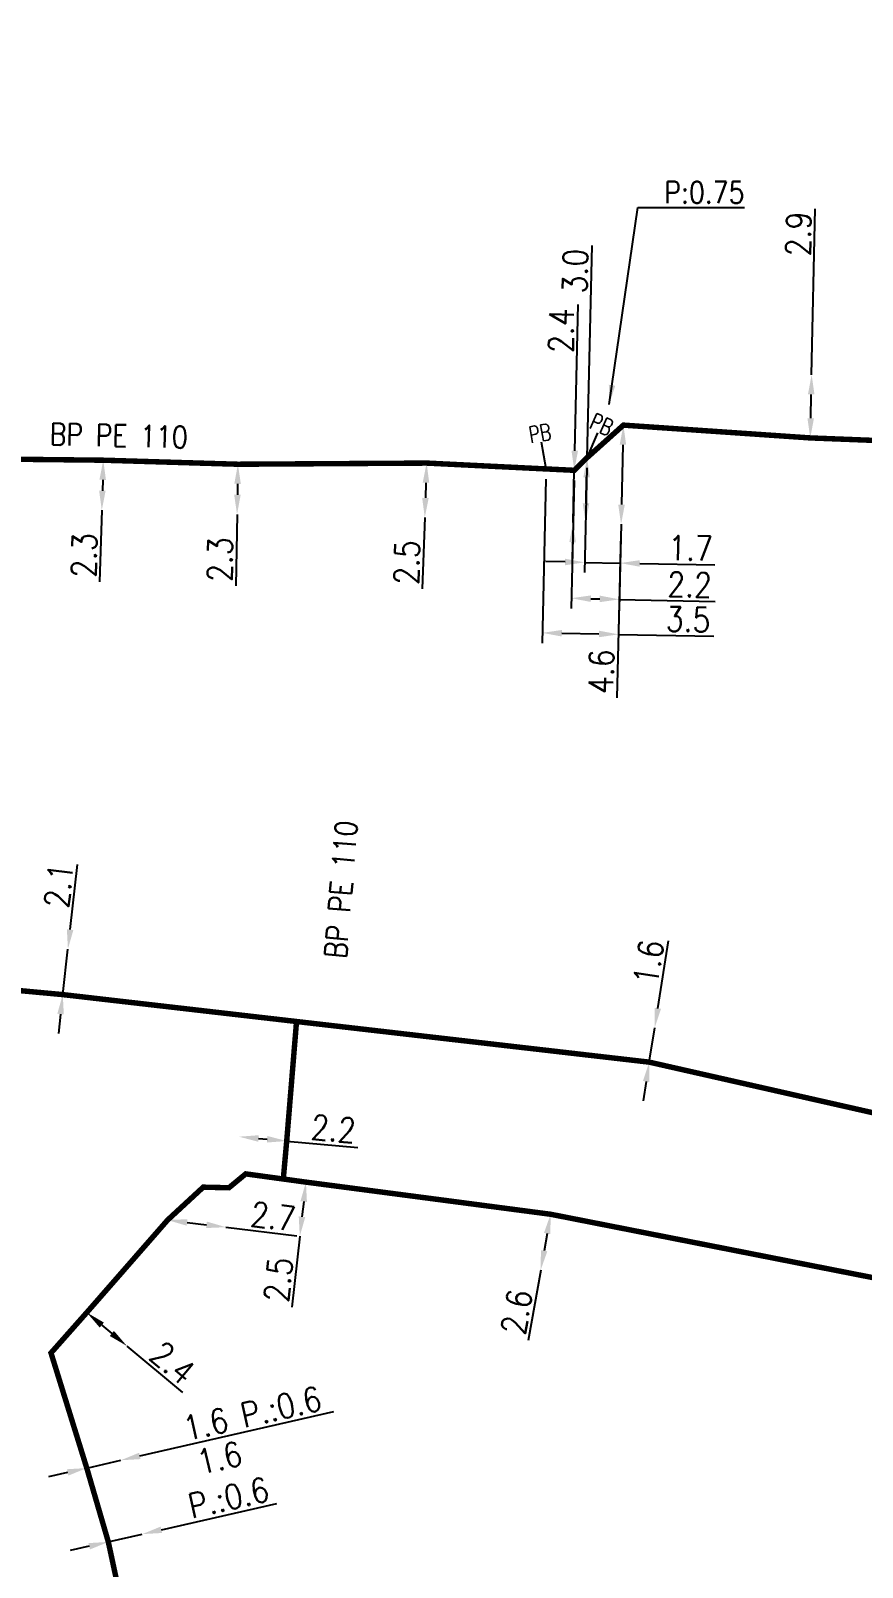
# Model space of a CAD drawing. Header units: millimetres. Extents: x 185000 to 186000, y 127990 to 129010.
# Drawn here: x 185146.3 to 185184.4, y 128600.3 to 128670.8 of the extents above; entities that cross this region are included whole.
import ezdxf
from ezdxf.enums import TextEntityAlignment as Align

# ---------------------------------------------------------------- set-up
doc = ezdxf.new("R2010")
doc.units = ezdxf.units.MM
doc.header["$PDMODE"] = 34
doc.linetypes.add('L_25_PE', pattern=[2000, 1000, 1000])
doc.layers.get('0').update_dxf_attribs({"linetype": 'CONTINUOUS'})
doc.layers.get('DEFPOINTS').update_dxf_attribs({"linetype": 'CONTINUOUS'})
doc.layers.add('L_150', color=1, linetype='CONTINUOUS')
doc.layers.add('L_340', color=7, linetype='CONTINUOUS')
doc.styles.add('G_ROMANS', font='ROMANS.SHX', dxfattribs={"width": 0.75})
doc.styles.get("Standard").update_dxf_attribs({"font": 'romans.shx', "width": 0.85})
doc.dimstyles.get("Standard").update_dxf_attribs({"dimtxt": 1.5, "dimasz": 1.2, "dimexe": 0.625, "dimexo": 0.625, "dimgap": 0.25, "dimtad": 1, "dimdec": 1, "dimzin": 0, "dimdsep": 46, "dimtxsty": 'Standard', "dimcen": -0.5, "dimadec": 0, "dimazin": 0, "dimtfac": 1, "dimtdec": 1, "dimtmove": 0, "dimatfit": 3, "dimfxl": 0, "dimtolj": 1, "dimtzin": 0, "dimarcsym": 0})

# ---------------------------------------------------------------- blocks, each defined once
blk = doc.blocks.new('*D494')
at = {"layer": 'DEFPOINTS', "color": 0, "linetype": 'Continuous', "transparency": 16777216}
for p in [(185174.914, 128625.094), (185174.914, 128625.094), (185174.664, 128623.513)]:
    blk.add_point(p, dxfattribs=at)
at = {"layer": 'L_150', "color": 0, "linetype": 'Continuous', "lineweight": -2, "transparency": 16777216}
for p, q in [((185175.055, 128625.982), (185175.548, 128629.086)), ((185174.664, 128623.513), (185174.914, 128625.094)), ((185174.523, 128622.624), (185174.382, 128621.735))]:
    blk.add_line(p, q, dxfattribs=at)
at = {"layer": 'L_150', "color": 0, "linetype": 'Continuous', "transparency": 16777216}
for points in [[(185174.907, 128626.006), (185175.203, 128625.959), (185174.914, 128625.094)], [(185174.375, 128622.648), (185174.671, 128622.601), (185174.664, 128623.513)]]:
    blk.add_solid(points, dxfattribs=at)
at = {"layer": 'L_150', "color": 0, "linetype": 'Continuous', "transparency": 16777216, "insert": (185174.631, 128628.096), "char_height": 1.125, "attachment_point": 5, "rotation": 80.98688}
blk.add_mtext('\\A1;1.6', dxfattribs=at)
blk = doc.blocks.new('*D495')
at = {"layer": 'DEFPOINTS', "color": 0, "linetype": 'Continuous', "transparency": 16777216}
for p in [(185147.97, 128628.7), (185147.97, 128628.7), (185147.734, 128626.613)]:
    blk.add_point(p, dxfattribs=at)
at = {"layer": 'L_150', "color": 0, "linetype": 'Continuous', "lineweight": -2, "transparency": 16777216}
for p, q in [((185148.071, 128629.594), (185148.409, 128632.581)), ((185147.734, 128626.613), (185147.97, 128628.7)), ((185147.633, 128625.719), (185147.531, 128624.825))]:
    blk.add_line(p, q, dxfattribs=at)
at = {"layer": 'L_150', "color": 0, "linetype": 'Continuous', "transparency": 16777216}
for points in [[(185147.922, 128629.611), (185148.22, 128629.577), (185147.97, 128628.7)], [(185147.484, 128625.736), (185147.782, 128625.702), (185147.734, 128626.613)]]:
    blk.add_solid(points, dxfattribs=at)
at = {"layer": 'L_150', "color": 0, "linetype": 'Continuous', "transparency": 16777216, "insert": (185147.546, 128631.619), "char_height": 1.125, "attachment_point": 5, "rotation": 83.54225}
blk.add_mtext('\\A1;2.1', dxfattribs=at)
blk = doc.blocks.new('*D497')
at = {"layer": 'DEFPOINTS', "color": 0, "linetype": 'Continuous', "transparency": 16777216}
for p in [(185158.898, 128618.007), (185158.617, 128615.523), (185158.617, 128615.523)]:
    blk.add_point(p, dxfattribs=at)
at = {"layer": 'L_150', "color": 0, "linetype": 'Continuous', "lineweight": -2, "transparency": 16777216}
for p, q in [((185158.797, 128617.113), (185158.718, 128616.418)), ((185158.617, 128615.523), (185158.249, 128612.265))]:
    blk.add_line(p, q, dxfattribs=at)
at = {"layer": 'L_150', "color": 0, "linetype": 'Continuous', "transparency": 16777216}
for points in [[(185158.647, 128617.13), (185158.946, 128617.096), (185158.898, 128618.007)], [(185158.569, 128616.434), (185158.867, 128616.401), (185158.617, 128615.523)]]:
    blk.add_solid(points, dxfattribs=at)
at = {"layer": 'L_150', "color": 0, "linetype": 'Continuous', "transparency": 16777216, "insert": (185157.637, 128613.531), "char_height": 1.125, "attachment_point": 5, "rotation": 83.55792}
blk.add_mtext('\\A1;2.5', dxfattribs=at)
blk = doc.blocks.new('*D498')
at = {"layer": 'DEFPOINTS', "color": 0, "linetype": 'Continuous', "transparency": 16777216}
for p in [(185170.134, 128616.532), (185169.678, 128613.972), (185169.678, 128613.972)]:
    blk.add_point(p, dxfattribs=at)
at = {"layer": 'L_150', "color": 0, "linetype": 'Continuous', "lineweight": -2, "transparency": 16777216}
for p, q in [((185169.976, 128615.646), (185169.836, 128614.858)), ((185169.678, 128613.972), (185169.102, 128610.744))]:
    blk.add_line(p, q, dxfattribs=at)
at = {"layer": 'L_150', "color": 0, "linetype": 'Continuous', "transparency": 16777216}
for points in [[(185169.828, 128615.672), (185170.124, 128615.619), (185170.134, 128616.532)], [(185169.688, 128614.884), (185169.983, 128614.832), (185169.678, 128613.972)]]:
    blk.add_solid(points, dxfattribs=at)
at = {"layer": 'L_150', "color": 0, "linetype": 'Continuous', "transparency": 16777216, "insert": (185168.572, 128612.047), "char_height": 1.125, "attachment_point": 5, "rotation": 79.88989}
blk.add_mtext('\\A1;2.6', dxfattribs=at)
blk = doc.blocks.new('*D539')
at = {"layer": 'DEFPOINTS', "color": 0, "linetype": 'Continuous', "transparency": 16777216}
for p in [(185149.593, 128651.139), (185149.525, 128648.84), (185149.525, 128648.84)]:
    blk.add_point(p, dxfattribs=at)
at = {"layer": 'L_150', "color": 0, "linetype": 'Continuous', "lineweight": -2, "transparency": 16777216}
for p, q in [((185149.566, 128650.239), (185149.551, 128649.739)), ((185149.525, 128648.84), (185149.427, 128645.562))]:
    blk.add_line(p, q, dxfattribs=at)
at = {"layer": 'L_150', "color": 0, "linetype": 'Continuous', "transparency": 16777216}
for points in [[(185149.416, 128650.243), (185149.716, 128650.235), (185149.593, 128651.139)], [(185149.402, 128649.744), (185149.701, 128649.735), (185149.525, 128648.84)]]:
    blk.add_solid(points, dxfattribs=at)
at = {"layer": 'L_150', "color": 0, "linetype": 'Continuous', "transparency": 16777216, "insert": (185148.713, 128646.774), "char_height": 1.125, "attachment_point": 5, "rotation": 88.29133}
blk.add_mtext('\\A1;2.3', dxfattribs=at)
blk = doc.blocks.new('*D540')
at = {"layer": 'DEFPOINTS', "color": 0, "linetype": 'Continuous', "transparency": 16777216}
for p in [(185155.775, 128650.954), (185155.736, 128648.654), (185155.736, 128648.654)]:
    blk.add_point(p, dxfattribs=at)
at = {"layer": 'L_150', "color": 0, "linetype": 'Continuous', "lineweight": -2, "transparency": 16777216}
for p, q in [((185155.76, 128650.054), (185155.752, 128649.554)), ((185155.736, 128648.654), (185155.681, 128645.376))]:
    blk.add_line(p, q, dxfattribs=at)
at = {"layer": 'L_150', "color": 0, "linetype": 'Continuous', "transparency": 16777216}
for points in [[(185155.61, 128650.057), (185155.91, 128650.052), (185155.775, 128650.954)], [(185155.602, 128649.557), (185155.902, 128649.552), (185155.736, 128648.654)]]:
    blk.add_solid(points, dxfattribs=at)
at = {"layer": 'L_150', "color": 0, "linetype": 'Continuous', "transparency": 16777216, "insert": (185154.951, 128646.578), "char_height": 1.125, "attachment_point": 5, "rotation": 89.03021}
blk.add_mtext('\\A1;2.3', dxfattribs=at)
blk = doc.blocks.new('*D541')
at = {"layer": 'DEFPOINTS', "color": 0, "linetype": 'Continuous', "transparency": 16777216}
for p in [(185164.441, 128651.007), (185164.355, 128648.508), (185164.355, 128648.508)]:
    blk.add_point(p, dxfattribs=at)
at = {"layer": 'L_150', "color": 0, "linetype": 'Continuous', "lineweight": -2, "transparency": 16777216}
for p, q in [((185164.41, 128650.107), (185164.386, 128649.408)), ((185164.355, 128648.508), (185164.243, 128645.232))]:
    blk.add_line(p, q, dxfattribs=at)
at = {"layer": 'L_150', "color": 0, "linetype": 'Continuous', "transparency": 16777216}
for points in [[(185164.26, 128650.113), (185164.56, 128650.102), (185164.441, 128651.007)], [(185164.236, 128649.413), (185164.536, 128649.403), (185164.355, 128648.508)]]:
    blk.add_solid(points, dxfattribs=at)
at = {"layer": 'L_150', "color": 0, "linetype": 'Continuous', "transparency": 16777216, "insert": (185163.534, 128646.446), "char_height": 1.125, "attachment_point": 5, "rotation": 88.04039}
blk.add_mtext('\\A1;2.5', dxfattribs=at)
blk = doc.blocks.new('*D542')
at = {"layer": 'DEFPOINTS', "color": 0, "linetype": 'Continuous', "transparency": 16777216}
for p in [(185171.221, 128650.675), (185173.369, 128648.2), (185173.288, 128644.753)]:
    blk.add_point(p, dxfattribs=at)
at = {"layer": 'L_150', "color": 0, "linetype": 'Continuous', "lineweight": -2, "transparency": 16777216}
for p, q in [((185171.21, 128650.206), (185171.072, 128644.336)), ((185173.358, 128647.731), (185173.277, 128644.285)), ((185171.983, 128644.784), (185172.388, 128644.774)), ((185173.288, 128644.753), (185177.689, 128644.65))]:
    blk.add_line(p, q, dxfattribs=at)
at = {"layer": 'L_150', "color": 0, "linetype": 'Continuous', "transparency": 16777216}
for points in [[(185171.986, 128644.934), (185171.979, 128644.634), (185171.083, 128644.805)], [(185172.392, 128644.924), (185172.385, 128644.624), (185173.288, 128644.753)]]:
    blk.add_solid(points, dxfattribs=at)
at = {"layer": 'L_150', "color": 0, "linetype": 'Continuous', "transparency": 16777216, "insert": (185176.517, 128645.428), "char_height": 1.125, "attachment_point": 5, "rotation": 358.65597}
blk.add_mtext('\\A1;2.2', dxfattribs=at)
blk = doc.blocks.new('*D549')
at = {"layer": 'DEFPOINTS', "color": 0, "linetype": 'Continuous', "transparency": 16777216}
for p in [(185155.825, 128620.091), (185158.016, 128619.893), (185158.016, 128619.893)]:
    blk.add_point(p, dxfattribs=at)
at = {"layer": 'L_150', "color": 0, "linetype": 'Continuous', "lineweight": -2, "transparency": 16777216}
for p, q in [((185156.721, 128620.01), (185157.12, 128619.974)), ((185158.016, 128619.893), (185161.281, 128619.598))]:
    blk.add_line(p, q, dxfattribs=at)
at = {"layer": 'L_150', "color": 0, "linetype": 'Continuous', "transparency": 16777216}
for points in [[(185156.735, 128620.159), (185156.708, 128619.86), (185155.825, 128620.091)], [(185157.133, 128620.123), (185157.106, 128619.824), (185158.016, 128619.893)]]:
    blk.add_solid(points, dxfattribs=at)
at = {"layer": 'L_150', "color": 0, "linetype": 'Continuous', "transparency": 16777216, "insert": (185160.164, 128620.452), "char_height": 1.125, "attachment_point": 5, "rotation": 354.84143}
blk.add_mtext('\\A1;2.2', dxfattribs=at)
blk = doc.blocks.new('*D1049')
at = {"layer": 'DEFPOINTS', "color": 0, "linetype": 'Continuous', "transparency": 16777216}
for p in [(185182.12, 128655.062), (185182.12, 128655.062), (185182.056, 128652.162)]:
    blk.add_point(p, dxfattribs=at)
at = {"layer": 'L_150', "color": 0, "linetype": 'Continuous', "lineweight": -2, "transparency": 16777216}
for p, q in [((185182.12, 128655.062), (185182.286, 128662.67)), ((185182.076, 128653.062), (185182.1, 128654.162))]:
    blk.add_line(p, q, dxfattribs=at)
at = {"layer": 'L_150', "color": 0, "linetype": 'Continuous', "transparency": 16777216}
for points in [[(185181.95, 128654.165), (185182.25, 128654.159), (185182.12, 128655.062)], [(185181.926, 128653.066), (185182.226, 128653.059), (185182.056, 128652.162)]]:
    blk.add_solid(points, dxfattribs=at)
at = {"layer": 'L_150', "color": 0, "linetype": 'Continuous', "transparency": 16777216, "insert": (185181.511, 128661.52), "char_height": 1.125, "attachment_point": 5, "rotation": 88.74488}
blk.add_mtext('\\A1;2.9', dxfattribs=at)
blk = doc.blocks.new('*D1050')
at = {"layer": 'DEFPOINTS', "color": 0, "linetype": 'Continuous', "transparency": 16777216}
for p in [(185173.476, 128652.749), (185173.369, 128648.2), (185173.369, 128648.2)]:
    blk.add_point(p, dxfattribs=at)
at = {"layer": 'L_150', "color": 0, "linetype": 'Continuous', "lineweight": -2, "transparency": 16777216}
for p, q in [((185173.455, 128651.849), (185173.39, 128649.1)), ((185173.369, 128648.2), (185173.182, 128640.229))]:
    blk.add_line(p, q, dxfattribs=at)
at = {"layer": 'L_150', "color": 0, "linetype": 'Continuous', "transparency": 16777216}
for points in [[(185173.305, 128651.853), (185173.604, 128651.845), (185173.476, 128652.749)], [(185173.24, 128649.103), (185173.54, 128649.096), (185173.369, 128648.2)]]:
    blk.add_solid(points, dxfattribs=at)
at = {"layer": 'L_150', "color": 0, "linetype": 'Continuous', "transparency": 16777216, "insert": (185172.46, 128641.436), "char_height": 1.125, "attachment_point": 5, "rotation": 88.65597}
blk.add_mtext('\\A1;4.6', dxfattribs=at)
blk = doc.blocks.new('*D1069')
at = {"layer": 'DEFPOINTS', "color": 0, "linetype": 'Continuous', "transparency": 16777216}
for p in [(185169.926, 128650.738), (185173.369, 128648.2), (185173.25, 128643.146)]:
    blk.add_point(p, dxfattribs=at)
at = {"layer": 'L_340', "color": 0, "linetype": 'Continuous', "lineweight": -2, "transparency": 16777216}
for p, q in [((185169.915, 128650.27), (185169.739, 128642.746)), ((185173.358, 128647.731), (185173.239, 128642.678)), ((185170.65, 128643.197), (185172.351, 128643.164)), ((185173.25, 128643.146), (185177.623, 128643.061))]:
    blk.add_line(p, q, dxfattribs=at)
at = {"layer": 'L_340', "color": 0, "linetype": 'Continuous', "transparency": 16777216}
for points in [[(185170.653, 128643.347), (185170.647, 128643.047), (185169.75, 128643.215)], [(185172.353, 128643.314), (185172.348, 128643.014), (185173.25, 128643.146)]]:
    blk.add_solid(points, dxfattribs=at)
at = {"layer": 'L_340', "color": 0, "linetype": 'Continuous', "transparency": 16777216, "insert": (185176.449, 128643.834), "char_height": 1.125, "attachment_point": 5, "rotation": 358.88372}
blk.add_mtext('\\A1;3.5', dxfattribs=at)
blk = doc.blocks.new('L_340_13')
at = {"color": 0, "linetype": 'Continuous', "flags": 128}
blk.add_lwpolyline([(0, 0), (0, 1.25)], dxfattribs=at)
at = {"color": 0, "linetype": 'Continuous', "style": 'G_ROMANS', "width": 0.75}
blk.add_text('PB', height=0.75, dxfattribs=at).set_placement((0, 1.663), align=Align.MIDDLE)
at = {"color": 0, "linetype": 'Continuous', "width": 0.75, "flags": 3}
for tag, p in [('DEF_LEG', (0, -10)), ('DEF_COUP', (0, -12.5)), ('DEF_TYPE', (0, -15))]:
    blk.add_attdef(tag, text='', height=1.2, dxfattribs=at).set_placement(p, align=Align.MIDDLE)
blk = doc.blocks.new('*D1070')
at = {"layer": 'DEFPOINTS', "color": 0, "linetype": 'Continuous', "transparency": 16777216}
for p in [(185171.808, 128651.255), (185173.369, 128648.2), (185173.327, 128646.418)]:
    blk.add_point(p, dxfattribs=at)
at = {"layer": 'L_340', "color": 0, "linetype": 'Continuous', "lineweight": -2, "transparency": 16777216}
for p, q in [((185171.797, 128650.786), (185171.684, 128645.981)), ((185173.358, 128647.731), (185173.316, 128645.95)), ((185170.795, 128646.468), (185169.896, 128646.485)), ((185171.695, 128646.45), (185173.327, 128646.418)), ((185174.227, 128646.401), (185177.668, 128646.334))]:
    blk.add_line(p, q, dxfattribs=at)
at = {"layer": 'L_340', "color": 0, "linetype": 'Continuous', "transparency": 16777216}
for points in [[(185170.798, 128646.618), (185170.792, 128646.318), (185171.695, 128646.45)], [(185174.23, 128646.551), (185174.224, 128646.251), (185173.327, 128646.418)]]:
    blk.add_solid(points, dxfattribs=at)
at = {"layer": 'L_340', "color": 0, "linetype": 'Continuous', "transparency": 16777216, "insert": (185176.562, 128647.105), "char_height": 1.125, "attachment_point": 5, "rotation": 358.88372}
blk.add_mtext('\\A1;1.7', dxfattribs=at)
blk = doc.blocks.new('*D106')
at = {"layer": 'DEFPOINTS', "color": 0, "linetype": 'Continuous', "transparency": 16777216}
for p in [(185148.835, 128604.884), (185150.395, 128605.24), (185150.395, 128605.24)]:
    blk.add_point(p, dxfattribs=at)
at = {"layer": 'L_150', "color": 0, "linetype": 'Continuous', "lineweight": -2, "transparency": 16777216}
for p, q in [((185151.272, 128605.441), (185160.18, 128607.478)), ((185147.958, 128604.683), (185147.08, 128604.482)), ((185148.835, 128604.884), (185150.395, 128605.24))]:
    blk.add_line(p, q, dxfattribs=at)
at = {"layer": 'L_150', "color": 0, "linetype": 'Continuous', "transparency": 16777216}
for points in [[(185151.239, 128605.587), (185151.306, 128605.295), (185150.395, 128605.24)], [(185147.924, 128604.829), (185147.991, 128604.537), (185148.835, 128604.884)]]:
    blk.add_solid(points, dxfattribs=at)
at = {"layer": 'L_150', "color": 0, "linetype": 'Continuous', "transparency": 16777216, "insert": (185156.435, 128607.391), "char_height": 1.125, "attachment_point": 5, "rotation": 12.87931}
blk.add_mtext('\\A1;1.6 P.:0.6', dxfattribs=at)
blk = doc.blocks.new('*D107')
at = {"layer": 'DEFPOINTS', "color": 0, "linetype": 'Continuous', "transparency": 16777216}
for p in [(185151.384, 128601.851), (185151.384, 128601.851), (185149.825, 128601.494)]:
    blk.add_point(p, dxfattribs=at)
at = {"layer": 'L_150', "color": 0, "linetype": 'Continuous', "lineweight": -2, "transparency": 16777216}
for p, q in [((185152.262, 128602.051), (185157.56, 128603.263)), ((185149.825, 128601.494), (185151.384, 128601.851)), ((185148.947, 128601.293), (185148.07, 128601.093))]:
    blk.add_line(p, q, dxfattribs=at)
at = {"layer": 'L_150', "color": 0, "linetype": 'Continuous', "transparency": 16777216}
for points in [[(185152.228, 128602.197), (185152.295, 128601.905), (185151.384, 128601.851)], [(185148.914, 128601.439), (185148.981, 128601.147), (185149.825, 128601.494)]]:
    blk.add_solid(points, dxfattribs=at)
at = {"layer": 'L_150', "color": 0, "linetype": 'Continuous', "transparency": 16777216, "insert": (185155.137, 128604.44), "char_height": 1.125, "attachment_point": 5, "rotation": 12.87931}
blk.add_mtext('\\A1;1.6\\PP.:0.6', dxfattribs=at)
blk = doc.blocks.new('*D255')
at = {"layer": 'DEFPOINTS', "color": 0, "linetype": 'Continuous', "transparency": 16777216}
for p in [(185171.808, 128651.255), (185171.738, 128648.256), (185171.738, 128648.256)]:
    blk.add_point(p, dxfattribs=at)
at = {"layer": 'L_340', "color": 0, "linetype": 'Continuous', "lineweight": -2, "transparency": 16777216}
for p, q in [((185171.808, 128651.255), (185172.036, 128660.993)), ((185171.759, 128649.156), (185171.787, 128650.355))]:
    blk.add_line(p, q, dxfattribs=at)
at = {"layer": 'L_340', "color": 0, "linetype": 'Continuous', "transparency": 16777216}
for points in [[(185171.637, 128650.359), (185171.937, 128650.352), (185171.808, 128651.255)], [(185171.609, 128649.159), (185171.909, 128649.152), (185171.738, 128648.256)]]:
    blk.add_solid(points, dxfattribs=at)
at = {"layer": 'L_340', "color": 0, "linetype": 'Continuous', "transparency": 16777216, "insert": (185171.259, 128659.822), "char_height": 1.125, "attachment_point": 5, "rotation": 88.65597}
blk.add_mtext('\\A1;3.0', dxfattribs=at)
blk = doc.blocks.new('*D256')
at = {"layer": 'DEFPOINTS', "color": 0, "linetype": 'Continuous', "transparency": 16777216}
for p in [(185171.221, 128650.675), (185171.164, 128648.275), (185171.164, 128648.275)]:
    blk.add_point(p, dxfattribs=at)
at = {"layer": 'L_150', "color": 0, "linetype": 'Continuous', "lineweight": -2, "transparency": 16777216}
for p, q in [((185171.242, 128651.575), (185171.399, 128658.278)), ((185171.164, 128648.275), (185171.221, 128650.675)), ((185171.143, 128647.376), (185171.122, 128646.476))]:
    blk.add_line(p, q, dxfattribs=at)
at = {"layer": 'L_150', "color": 0, "linetype": 'Continuous', "transparency": 16777216}
for points in [[(185171.092, 128651.578), (185171.392, 128651.571), (185171.221, 128650.675)], [(185170.993, 128647.379), (185171.293, 128647.372), (185171.164, 128648.275)]]:
    blk.add_solid(points, dxfattribs=at)
at = {"layer": 'L_150', "color": 0, "linetype": 'Continuous', "transparency": 16777216, "insert": (185170.621, 128657.084), "char_height": 1.125, "attachment_point": 5, "rotation": 88.65597}
blk.add_mtext('\\A1;2.4', dxfattribs=at)
blk = doc.blocks.new('*D270')
at = {"layer": 'DEFPOINTS', "color": 0, "linetype": 'Continuous', "transparency": 16777216}
for p in [(185148.836, 128612.022), (185150.679, 128610.485), (185150.679, 128610.485)]:
    blk.add_point(p, dxfattribs=at)
at = {"layer": 'L_150', "color": 0, "linetype": 'Continuous', "lineweight": -2, "transparency": 16777216}
for p, q in [((185149.527, 128611.446), (185149.988, 128611.062)), ((185150.679, 128610.485), (185153.232, 128608.356))]:
    blk.add_line(p, q, dxfattribs=at)
at = {"layer": 'L_150', "color": 0, "linetype": 'Continuous', "transparency": 16777216}
for points in [[(185149.623, 128611.561), (185149.431, 128611.331), (185148.836, 128612.022)], [(185150.084, 128611.177), (185149.892, 128610.946), (185150.679, 128610.485)]]:
    blk.add_solid(points, dxfattribs=at)
at = {"layer": 'L_150', "color": 0, "linetype": 'Continuous', "transparency": 16777216, "insert": (185152.782, 128609.709), "char_height": 1.125, "attachment_point": 5, "rotation": 320.17604}
blk.add_mtext('\\A1;2.4', dxfattribs=at)
blk = doc.blocks.new('*D271')
at = {"layer": 'DEFPOINTS', "color": 0, "linetype": 'Continuous', "transparency": 16777216}
for p in [(185152.546, 128616.265), (185155.226, 128615.938), (185155.226, 128615.938)]:
    blk.add_point(p, dxfattribs=at)
at = {"layer": 'L_150', "color": 0, "linetype": 'Continuous', "lineweight": -2, "transparency": 16777216}
for p, q in [((185153.439, 128616.156), (185154.333, 128616.047)), ((185155.226, 128615.938), (185158.48, 128615.54))]:
    blk.add_line(p, q, dxfattribs=at)
at = {"layer": 'L_150', "color": 0, "linetype": 'Continuous', "transparency": 16777216}
for points in [[(185153.457, 128616.305), (185153.421, 128616.007), (185152.546, 128616.265)], [(185154.351, 128616.196), (185154.314, 128615.898), (185155.226, 128615.938)]]:
    blk.add_solid(points, dxfattribs=at)
at = {"layer": 'L_150', "color": 0, "linetype": 'Continuous', "transparency": 16777216, "insert": (185157.391, 128616.429), "char_height": 1.125, "attachment_point": 5, "rotation": 353.03388}
blk.add_mtext('\\A1;2.7', dxfattribs=at)

msp = doc.modelspace()

# ---------------------------------------------------------------- linework, layer by layer
at = {"layer": 'L_150', "linetype": 'L_25_PE', "const_width": 0.25, "flags": 128}
for points in [[(185171.808, 128651.255), (185173.476, 128652.749), (185182.056, 128652.162), (185198.344, 128651.525), (185202.528, 128651.52), (185204.268, 128651.668), (185206.788, 128651.911), (185211.047, 128654.625), (185218.181, 128661.958), (185219.318, 128662.633), (185226.499, 128664.569), (185231.602, 128666.431), (185237.048, 128668.065), (185247.416, 128671.542), (185248.934, 128672.054), (185249.709, 128673.963), (185247.896, 128675.554), (185243.754, 128679.629), (185241.615, 128681.537)], [(185158.467, 128625.378), (185158.016, 128619.893), (185158.016, 128619.893), (185157.859, 128618.149)], [(185153.33, 128585.214), (185153.188, 128585.873), (185152.858, 128587.407), (185149.825, 128601.494), (185148.835, 128604.884), (185148.835, 128604.884), (185147.193, 128610.167), (185148.836, 128612.022), (185152.546, 128616.265), (185154.182, 128617.775), (185155.362, 128617.748), (185156.135, 128618.385), (185157.859, 128618.149), (185158.898, 128618.007), (185170.134, 128616.532), (185189.259, 128612.772), (185208.244, 128608.378), (185223.189, 128605.811), (185226.893, 128605.174), (185234.484, 128604.637), (185241.223, 128604.756), (185241.396, 128604.589), (185241.732, 128604.265), (185245.885, 128604.452), (185251.999, 128604.619), (185254.599, 128604.761), (185255.313, 128603.991), (185255.313, 128603.991), (185263.545, 128603.433)]]:
    msp.add_lwpolyline(points, dxfattribs=at)
msp.add_lwpolyline([(185063.709, 128626.593), (185063.999, 128630.161), (185064.065, 128630.977), (185064.168, 128632.236), (185064.228, 128632.973), (185064.275, 128633.56), (185072.36, 128632.848), (185079.904, 128632.183), (185114.418, 128629.151), (185118.658, 128628.792), (185120.321, 128629.953), (185120.856, 128629.974, 0.158671), (185123.255, 128630.962), (185124.687, 128631.938), (185125.211, 128634.077), (185123.361, 128637.501), (185122.627, 128639.783), (185120.369, 128645.357), (185117.678, 128653.394), (185119.146, 128655.236), (185119.626, 128655.838), (185119.985, 128656.288), (185121.536, 128656.251), (185123.536, 128656.204), (185123.138, 128651.895), (185129.07, 128651.611), (185134.982, 128651.298), (185149.593, 128651.139), (185155.775, 128650.954), (185164.441, 128651.007), (185171.221, 128650.675), (185171.221, 128650.675), (185171.808, 128651.255)], format="xyb", dxfattribs=at)
at = {"layer": 'L_150', "linetype": 'L_25_PE', "flags": 128}
msp.add_lwpolyline([(185123.361, 128637.501, 0.25, 0.25, 0), (185130.646, 128637.001, 0.25, 0.25, 0), (185133.076, 128633.041, 0.25, 0.25, 0), (185138.065, 128627.51, 0.25, 0.25, 0), (185147.734, 128626.613, 0.25, 0.25, 0), (185158.467, 128625.378, 0.25, 0.25, 0), (185174.664, 128623.513, 0.25, 0.25, 0), (185188.01, 128620.494, 0.25, 0.25, 0), (185191.867, 128618.758, 0.25, 0.25, 0), (185207.763, 128615.527, 0.25, 0.25, 0), (185222.114, 128612.453, 0.25, 0.25, 0), (185224.45, 128612.082, 0.25, 0.25, 0), (185227.722, 128611.562, 0.25, 0.25, 0), (185231.33, 128611.407, 0.25, 0.25, 0), (185235.401, 128611.407, 0.25, 0.25, 0), (185235.363, 128612.288, 0.25, 0.25, 0), (185237.621, 128612.349, 0, 0, 0)], format="xyseb", dxfattribs=at)

# ---------------------------------------------------------------- block references
at = {"layer": 'L_340'}
for p, rotation in [((185169.926, 128650.738), 9.754622664702591), ((185171.808, 128651.255), 336.3905233988814)]:
    msp.add_blockref('L_340_13', p, dxfattribs=dict(at, rotation=rotation))

# ---------------------------------------------------------------- texts
at = {"layer": 'L_150', "linetype": 'Continuous', "width": 0.85}
for rotation, p in [(358.63669, (185150.305, 128652.266)), (85.2396, (185160.51, 128631.436))]:
    msp.add_text('BP PE 110', height=1, rotation=rotation, dxfattribs=at).set_placement(p, align=Align.MIDDLE)
at = {"layer": 'L_340', "insert": (185179.036, 128662.93), "char_height": 1, "attachment_point": 9}
msp.add_mtext('P:0.75', dxfattribs=at)

# ---------------------------------------------------------------- dimensions: what is measured, and where the dimension line sits
at = {"layer": 'L_150', "linetype": 'Continuous'}
for base, p1, p2, angle, override, picture, middle, dimtype in [((185182.12, 128655.062), (185182.056, 128652.162), (185182.12, 128655.062), 268.74488, {"dimscale": 0.75}, '*D1049', (185182.261, 128661.504), 160), ((185171.164, 128648.275), (185171.221, 128650.675), (185171.164, 128648.275), 88.65597, {"dimscale": 0.75, "dimatfit": 0}, '*D256', (185171.371, 128657.066), 160), ((185173.369, 128648.2), (185173.476, 128652.749), (185173.369, 128648.2), 88.65597, {"dimscale": 0.75}, '*D1050', (185173.21, 128641.418), 160), ((185149.525, 128648.84), (185149.593, 128651.139), (185149.525, 128648.84), 88.29133, {"dimscale": 0.75}, '*D539', (185149.462, 128646.751), 160), ((185155.736, 128648.654), (185155.775, 128650.954), (185155.736, 128648.654), 89.03021, {"dimscale": 0.75}, '*D540', (185155.701, 128646.565), 160), ((185164.355, 128648.508), (185164.441, 128651.007), (185164.355, 128648.508), 88.04039, {"dimscale": 0.75}, '*D541', (185164.284, 128646.42), 160), ((185173.288, 128644.753), (185171.221, 128650.675), (185173.369, 128648.2), 178.65597, {"dimscale": 0.75}, '*D542', (185176.5, 128644.678), 160), ((185147.97, 128628.7), (185147.734, 128626.613), (185147.97, 128628.7), 83.54225, {"dimscale": 0.75}, '*D495', (185148.291, 128631.535), 161), ((185174.914, 128625.094), (185174.664, 128623.513), (185174.914, 128625.094), 80.98688, {"dimscale": 0.75}, '*D494', (185175.372, 128627.978), 161), ((185158.016, 128619.893), (185155.825, 128620.091), (185158.016, 128619.893), 174.84143, {"dimscale": 0.75}, '*D549', (185160.097, 128619.705), 160), ((185158.617, 128615.523), (185158.898, 128618.007), (185158.617, 128615.523), 263.55792, {"dimscale": 0.75}, '*D497', (185158.383, 128613.447), 161), ((185155.226, 128615.938), (185152.546, 128616.265), (185155.226, 128615.938), 173.03388, {"dimscale": 0.75}, '*D271', (185157.3, 128615.684), 160), ((185169.678, 128613.972), (185170.134, 128616.532), (185169.678, 128613.972), 259.88989, {"dimscale": 0.75}, '*D498', (185169.311, 128611.915), 161), ((185150.679, 128610.485), (185148.836, 128612.022), (185150.679, 128610.485), 140.17604, {"dimscale": 0.75}, '*D270', (185152.301, 128609.133), 160)]:
    dim = msp.add_linear_dim(base=base, p1=p1, p2=p2, angle=angle, dimstyle='Standard', override=override, dxfattribs=at)
    dim.commit()
    dim.dimension.update_dxf_attribs({"geometry": picture, "text_midpoint": middle, "dimtype": dimtype})
for base, p1, p2, text, picture, middle in [((185150.395, 128605.24), (185148.835, 128604.884), (185150.395, 128605.24), '<> P.:0.6', '*D106', (185156.602, 128606.659)), ((185151.384, 128601.851), (185149.825, 128601.494), (185151.384, 128601.851), '<>\\PP.:0.6', '*D107', (185155.513, 128602.795))]:
    dim = msp.add_linear_dim(base=base, p1=p1, p2=p2, angle=192.87931, text=text, dimstyle='Standard', override={"dimscale": 0.75}, dxfattribs=at)
    dim.commit()
    dim.dimension.update_dxf_attribs({"geometry": picture, "text_midpoint": middle, "dimtype": 160})
at = {"layer": 'L_340', "linetype": 'Continuous'}
for base, p1, p2, angle, picture, middle in [((185171.738, 128648.256), (185171.808, 128651.255), (185171.738, 128648.256), 88.65597, '*D255', (185172.008, 128659.804)), ((185173.25, 128643.146), (185169.926, 128650.738), (185173.369, 128648.2), 178.88372, '*D1069', (185176.434, 128643.084))]:
    dim = msp.add_linear_dim(base=base, p1=p1, p2=p2, angle=angle, dimstyle='Standard', override={"dimscale": 0.75}, dxfattribs=at)
    dim.commit()
    dim.dimension.update_dxf_attribs({"geometry": picture, "text_midpoint": middle, "dimtype": 160})
dim = msp.add_linear_dim(base=(185173.327, 128646.418), p1=(185171.808, 128651.255), p2=(185173.369, 128648.2), angle=178.88372, text='1.7', dimstyle='Standard', override={"dimscale": 0.75}, dxfattribs=at)
dim.commit()
dim.dimension.update_dxf_attribs({"geometry": '*D1070', "text_midpoint": (185176.547, 128646.356), "dimtype": 160})

# ---------------------------------------------------------------- leaders
at = {"layer": 'L_340', "annotation_type": 0, "has_hookline": 1, "hookline_direction": 0, "text_width": 3.805}
msp.add_leader([(185172.823, 128653.69), (185174.143, 128662.742), (185175.043, 128662.742)], dimstyle='Standard', override={"dimscale": 0.75}, dxfattribs=at)

doc.saveas('drawing.dxf')
